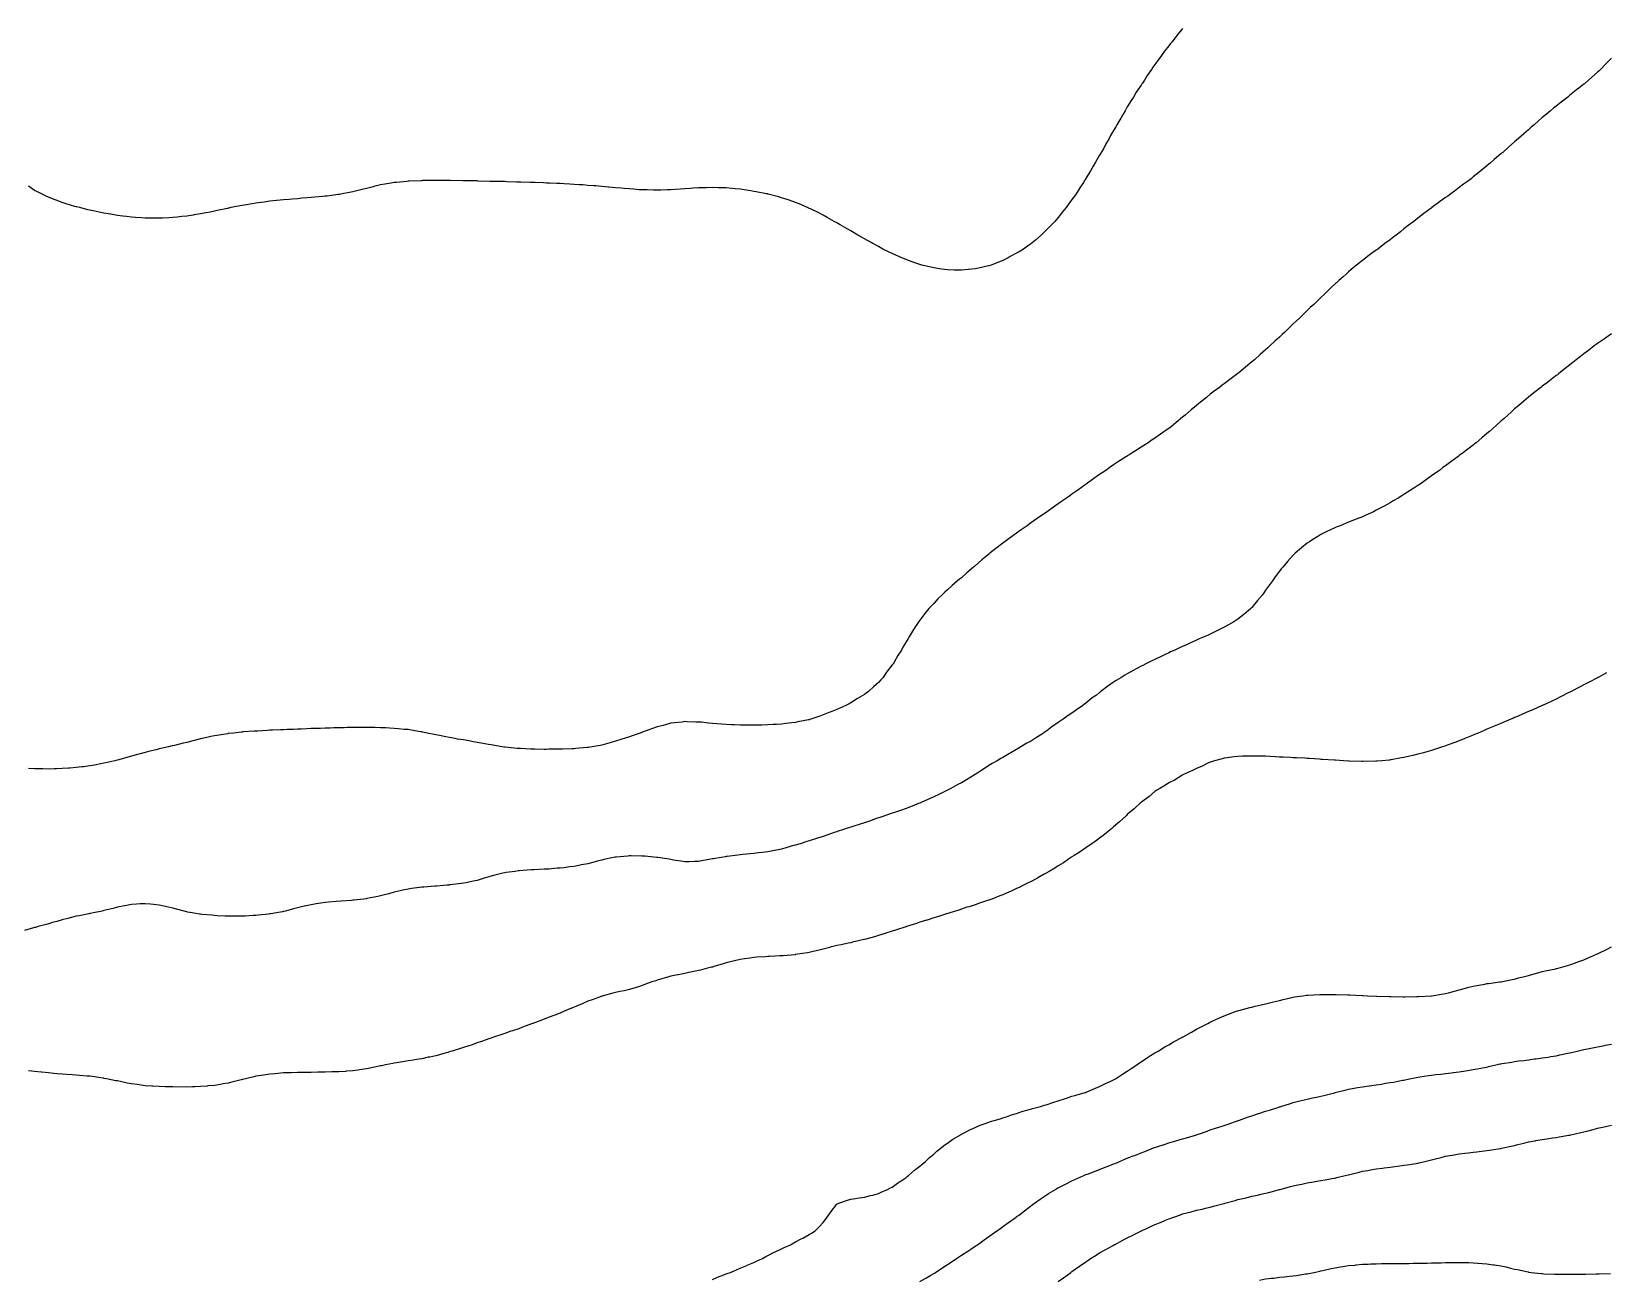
# Model space of a CAD drawing. Extents: x -717077 to -715000, y -984627 to -984000.
# Drawn here: x -715930.7 to -715816.9, y -984181 to -984090.8 of the extents above; entities that cross this region are included whole.
import ezdxf

# ---------------------------------------------------------------- set-up
doc = ezdxf.new("R2010")
doc.units = 0
doc.layers.add('buffer_B1_0_1_clip', color=7, linetype='Continuous')

msp = doc.modelspace()

# ---------------------------------------------------------------- linework, layer by layer
at = {"layer": 'buffer_B1_0_1_clip'}
for points in [[(-715847.5, -984090.55), (-715847.93, -984091.06), (-715848.26, -984091.5), (-715848.37, -984091.63), (-715848.5, -984091.8), (-715848.81, -984092.19), (-715849.03, -984092.5), (-715849.23, -984092.76), (-715849.5, -984093.15), (-715849.65, -984093.35), (-715849.75, -984093.5), (-715850.06, -984093.94), (-715850.26, -984094.27), (-715850.41, -984094.5), (-715850.45, -984094.55), (-715850.5, -984094.63), (-715850.85, -984095.15), (-715851.06, -984095.5), (-715851.23, -984095.76), (-715851.5, -984096.22), (-715851.61, -984096.39), (-715851.66, -984096.5), (-715851.93, -984096.93), (-715851.98, -984097.02), (-715852.25, -984097.5), (-715852.34, -984097.65), (-715852.5, -984097.93), (-715852.71, -984098.29), (-715852.82, -984098.5), (-715853.07, -984098.93), (-715853.23, -984099.24), (-715853.38, -984099.5), (-715853.42, -984099.57), (-715853.5, -984099.7), (-715853.8, -984100.2), (-715853.96, -984100.5), (-715854.17, -984100.83), (-715854.5, -984101.4), (-715854.54, -984101.46), (-715854.56, -984101.5), (-715854.68, -984101.69), (-715854.94, -984102.06), (-715855.21, -984102.5), (-715855.33, -984102.66), (-715855.5, -984102.9), (-715855.75, -984103.24), (-715855.93, -984103.5), (-715856.19, -984103.81), (-715856.5, -984104.2), (-715856.63, -984104.36), (-715856.75, -984104.5), (-715857.12, -984104.88), (-715857.5, -984105.28), (-715857.61, -984105.38), (-715857.73, -984105.5), (-715858.15, -984105.84), (-715858.5, -984106.13), (-715858.71, -984106.28), (-715859.01, -984106.5), (-715859.31, -984106.69), (-715859.5, -984106.8), (-715859.96, -984107.04), (-715860.12, -984107.13), (-715860.5, -984107.32), (-715860.62, -984107.37), (-715860.94, -984107.5), (-715861.35, -984107.65), (-715861.5, -984107.7), (-715861.76, -984107.76), (-715862.15, -984107.85), (-715862.5, -984107.93), (-715862.98, -984107.98), (-715863.01, -984107.98), (-715863.5, -984108.03), (-715863.98, -984108.02), (-715864.01, -984108.02), (-715864.5, -984108), (-715864.94, -984107.94), (-715865.08, -984107.92), (-715865.5, -984107.86), (-715865.79, -984107.79), (-715866.35, -984107.65), (-715866.5, -984107.61), (-715866.58, -984107.59), (-715866.86, -984107.5), (-715867.32, -984107.33), (-715867.5, -984107.26), (-715867.92, -984107.07), (-715868.03, -984107.03), (-715868.5, -984106.82), (-715868.72, -984106.72), (-715869.18, -984106.5), (-715869.38, -984106.39), (-715869.5, -984106.32), (-715869.9, -984106.1), (-715870.02, -984106.03), (-715870.5, -984105.76), (-715870.67, -984105.67), (-715870.98, -984105.5), (-715871.3, -984105.3), (-715871.5, -984105.18), (-715871.93, -984104.93), (-715872.25, -984104.75), (-715872.5, -984104.6), (-715872.56, -984104.57), (-715872.69, -984104.5), (-715873.2, -984104.2), (-715873.5, -984104.04), (-715873.85, -984103.86), (-715874.4, -984103.59), (-715874.5, -984103.55), (-715874.53, -984103.53), (-715874.61, -984103.5), (-715875.22, -984103.23), (-715875.5, -984103.12), (-715875.95, -984102.96), (-715876.08, -984102.92), (-715876.5, -984102.78), (-715876.71, -984102.72), (-715877.47, -984102.52), (-715877.5, -984102.52), (-715877.51, -984102.51), (-715877.58, -984102.5), (-715878.34, -984102.35), (-715878.5, -984102.32), (-715878.71, -984102.29), (-715879.21, -984102.21), (-715879.5, -984102.17), (-715879.86, -984102.13), (-715880.1, -984102.11), (-715880.5, -984102.07), (-715880.93, -984102.06), (-715881.05, -984102.06), (-715881.5, -984102.04), (-715881.94, -984102.06), (-715882.06, -984102.06), (-715882.5, -984102.07), (-715882.89, -984102.1), (-715883.11, -984102.11), (-715883.5, -984102.14), (-715883.82, -984102.17), (-715884.18, -984102.19), (-715884.5, -984102.21), (-715884.77, -984102.22), (-715885.23, -984102.23), (-715885.5, -984102.24), (-715885.76, -984102.24), (-715886.22, -984102.22), (-715886.5, -984102.22), (-715886.8, -984102.2), (-715887.17, -984102.17), (-715887.5, -984102.15), (-715887.88, -984102.12), (-715888.1, -984102.1), (-715888.5, -984102.06), (-715888.98, -984102.02), (-715889.01, -984102.02), (-715889.5, -984101.97), (-715889.93, -984101.93), (-715890.07, -984101.92), (-715890.5, -984101.89), (-715890.86, -984101.86), (-715891.15, -984101.84), (-715891.5, -984101.82), (-715891.8, -984101.8), (-715892.22, -984101.78), (-715892.5, -984101.76), (-715892.75, -984101.75), (-715893.27, -984101.73), (-715893.5, -984101.72), (-715893.71, -984101.71), (-715894.3, -984101.69), (-715894.5, -984101.68), (-715894.67, -984101.68), (-715895.34, -984101.66), (-715895.5, -984101.65), (-715895.65, -984101.65), (-715896.37, -984101.63), (-715896.5, -984101.62), (-715896.62, -984101.62), (-715897.39, -984101.6), (-715897.5, -984101.6), (-715897.59, -984101.6), (-715898.42, -984101.58), (-715898.5, -984101.57), (-715898.57, -984101.57), (-715899.44, -984101.55), (-715899.5, -984101.55), (-715899.55, -984101.55), (-715900.46, -984101.54), (-715900.5, -984101.54), (-715900.54, -984101.54), (-715901.46, -984101.53), (-715901.5, -984101.53), (-715901.53, -984101.54), (-715902.45, -984101.54), (-715902.5, -984101.55), (-715902.54, -984101.55), (-715903.41, -984101.58), (-715903.5, -984101.59), (-715903.59, -984101.6), (-715904.33, -984101.67), (-715904.5, -984101.69), (-715904.72, -984101.73), (-715905.19, -984101.81), (-715905.5, -984101.86), (-715905.98, -984101.98), (-715906.01, -984101.99), (-715906.5, -984102.11), (-715906.81, -984102.19), (-715907.3, -984102.31), (-715907.5, -984102.35), (-715907.62, -984102.38), (-715908.27, -984102.5), (-715908.46, -984102.54), (-715908.5, -984102.54), (-715908.55, -984102.55), (-715909.34, -984102.66), (-715909.5, -984102.68), (-715909.69, -984102.7), (-715910.25, -984102.75), (-715910.5, -984102.77), (-715910.79, -984102.79), (-715911.18, -984102.82), (-715911.5, -984102.85), (-715911.88, -984102.88), (-715912.1, -984102.9), (-715912.5, -984102.93), (-715912.98, -984102.98), (-715913.01, -984102.99), (-715913.5, -984103.04), (-715913.9, -984103.1), (-715914.13, -984103.13), (-715914.5, -984103.18), (-715914.77, -984103.22), (-715915.32, -984103.32), (-715915.5, -984103.35), (-715915.63, -984103.37), (-715916.3, -984103.5), (-715916.46, -984103.53), (-715916.5, -984103.54), (-715916.55, -984103.55), (-715917.29, -984103.71), (-715917.5, -984103.75), (-715917.81, -984103.82), (-715918.12, -984103.87), (-715918.5, -984103.95), (-715918.97, -984104.03), (-715919.03, -984104.04), (-715919.5, -984104.11), (-715919.85, -984104.15), (-715920.19, -984104.19), (-715920.5, -984104.22), (-715920.76, -984104.24), (-715921.25, -984104.26), (-715921.5, -984104.27), (-715921.73, -984104.27), (-715922.25, -984104.26), (-715922.5, -984104.26), (-715922.76, -984104.24), (-715923.2, -984104.2), (-715923.5, -984104.18), (-715923.85, -984104.14), (-715924.11, -984104.11), (-715924.5, -984104.06), (-715924.98, -984103.98), (-715925.02, -984103.98), (-715925.5, -984103.89), (-715925.82, -984103.83), (-715926.26, -984103.73), (-715926.5, -984103.68), (-715926.64, -984103.65), (-715927.24, -984103.5), (-715927.44, -984103.45), (-715927.5, -984103.43), (-715927.59, -984103.41), (-715928.22, -984103.22), (-715928.5, -984103.13), (-715928.95, -984102.96), (-715929.09, -984102.9), (-715929.5, -984102.75), (-715929.67, -984102.67), (-715930.01, -984102.5), (-715930.33, -984102.34), (-715930.5, -984102.25), (-715930.95, -984101.95)], [(-715816.5, -984092.69), (-715816.9, -984093.1), (-715817.28, -984093.5), (-715817.39, -984093.6), (-715817.5, -984093.7), (-715817.92, -984094.07), (-715818.4, -984094.5), (-715818.45, -984094.54), (-715818.5, -984094.58), (-715818.85, -984094.85), (-715819.02, -984094.98), (-715819.5, -984095.37), (-715819.57, -984095.43), (-715819.66, -984095.5), (-715820.13, -984095.86), (-715820.5, -984096.16), (-715820.69, -984096.31), (-715820.9, -984096.5), (-715821.23, -984096.76), (-715821.5, -984096.99), (-715821.77, -984097.22), (-715822.08, -984097.5), (-715822.31, -984097.69), (-715822.5, -984097.86), (-715822.84, -984098.15), (-715823.22, -984098.5), (-715823.37, -984098.62), (-715823.5, -984098.73), (-715823.91, -984099.09), (-715824.36, -984099.5), (-715824.44, -984099.56), (-715824.5, -984099.61), (-715824.98, -984100.01), (-715825.25, -984100.25), (-715825.5, -984100.47), (-715825.51, -984100.48), (-715825.53, -984100.5), (-715826.07, -984100.93), (-715826.5, -984101.28), (-715826.62, -984101.38), (-715826.77, -984101.5), (-715827.19, -984101.81), (-715827.5, -984102.05), (-715827.76, -984102.23), (-715828.11, -984102.5), (-715828.34, -984102.66), (-715828.5, -984102.77), (-715828.92, -984103.07), (-715829.48, -984103.5), (-715829.49, -984103.51), (-715829.5, -984103.51), (-715829.53, -984103.54), (-715830.07, -984103.93), (-715830.5, -984104.26), (-715830.63, -984104.37), (-715830.79, -984104.5), (-715831.19, -984104.8), (-715831.5, -984105.04), (-715831.75, -984105.24), (-715832.07, -984105.5), (-715832.32, -984105.68), (-715832.5, -984105.82), (-715832.89, -984106.1), (-715833.4, -984106.5), (-715833.46, -984106.54), (-715833.5, -984106.57), (-715833.75, -984106.75), (-715834.04, -984106.96), (-715834.5, -984107.32), (-715834.6, -984107.4), (-715834.71, -984107.5), (-715835.15, -984107.84), (-715835.5, -984108.14), (-715835.69, -984108.31), (-715835.9, -984108.5), (-715836.22, -984108.78), (-715836.5, -984109.04), (-715836.74, -984109.26), (-715836.98, -984109.5), (-715837.25, -984109.75), (-715837.5, -984109.99), (-715837.76, -984110.24), (-715838.02, -984110.5), (-715838.27, -984110.73), (-715838.5, -984110.95), (-715838.78, -984111.22), (-715839.06, -984111.5), (-715839.29, -984111.71), (-715839.5, -984111.91), (-715839.8, -984112.19), (-715840.11, -984112.5), (-715840.31, -984112.68), (-715840.5, -984112.86), (-715840.84, -984113.16), (-715841.19, -984113.5), (-715841.35, -984113.64), (-715841.5, -984113.78), (-715841.89, -984114.11), (-715842.3, -984114.5), (-715842.41, -984114.59), (-715842.5, -984114.66), (-715842.96, -984115.04), (-715843.45, -984115.45), (-715843.5, -984115.49), (-715843.5, -984115.5), (-715843.51, -984115.5), (-715844.08, -984115.92), (-715844.5, -984116.25), (-715844.65, -984116.35), (-715844.84, -984116.5), (-715845.22, -984116.78), (-715845.5, -984117), (-715845.78, -984117.22), (-715846.12, -984117.5), (-715846.33, -984117.67), (-715846.5, -984117.81), (-715846.88, -984118.12), (-715847.31, -984118.5), (-715847.41, -984118.58), (-715847.5, -984118.66), (-715847.97, -984119.03), (-715848.31, -984119.32), (-715848.5, -984119.47), (-715848.51, -984119.48), (-715848.54, -984119.5), (-715849.1, -984119.89), (-715849.5, -984120.18), (-715849.7, -984120.3), (-715850, -984120.5), (-715850.3, -984120.69), (-715850.5, -984120.82), (-715850.92, -984121.08), (-715851.37, -984121.38), (-715851.5, -984121.46), (-715851.52, -984121.47), (-715851.56, -984121.5), (-715852.13, -984121.86), (-715852.5, -984122.11), (-715852.73, -984122.27), (-715853.05, -984122.5), (-715853.32, -984122.68), (-715853.5, -984122.81), (-715853.91, -984123.09), (-715854.48, -984123.5), (-715854.49, -984123.51), (-715854.5, -984123.51), (-715854.54, -984123.55), (-715855.08, -984123.92), (-715855.5, -984124.22), (-715855.66, -984124.34), (-715855.89, -984124.5), (-715856.25, -984124.75), (-715856.5, -984124.93), (-715856.83, -984125.16), (-715857.3, -984125.5), (-715857.42, -984125.58), (-715857.5, -984125.64), (-715857.92, -984125.92), (-715858.01, -984125.99), (-715858.5, -984126.33), (-715858.59, -984126.4), (-715858.73, -984126.5), (-715859.18, -984126.81), (-715859.5, -984127.04), (-715859.77, -984127.23), (-715860.13, -984127.5), (-715860.34, -984127.65), (-715860.5, -984127.77), (-715860.92, -984128.08), (-715861.43, -984128.5), (-715861.47, -984128.53), (-715861.5, -984128.55), (-715861.78, -984128.78), (-715862.02, -984128.98), (-715862.5, -984129.4), (-715862.55, -984129.44), (-715862.62, -984129.5), (-715863.1, -984129.9), (-715863.5, -984130.27), (-715863.63, -984130.37), (-715863.77, -984130.5), (-715864.16, -984130.83), (-715864.5, -984131.15), (-715864.69, -984131.31), (-715864.89, -984131.5), (-715865.2, -984131.79), (-715865.5, -984132.12), (-715865.69, -984132.31), (-715865.85, -984132.5), (-715866.15, -984132.85), (-715866.5, -984133.33), (-715866.57, -984133.43), (-715866.62, -984133.5), (-715866.87, -984133.87), (-715866.97, -984134.02), (-715867.25, -984134.5), (-715867.35, -984134.65), (-715867.5, -984134.9), (-715867.72, -984135.28), (-715867.83, -984135.5), (-715868.1, -984135.9), (-715868.36, -984136.36), (-715868.44, -984136.5), (-715868.47, -984136.53), (-715868.5, -984136.57), (-715868.9, -984137.1), (-715869.17, -984137.5), (-715869.33, -984137.66), (-715869.5, -984137.83), (-715869.84, -984138.15), (-715870.21, -984138.5), (-715870.38, -984138.62), (-715870.5, -984138.71), (-715871, -984139), (-715871, -984139), (-715871.5, -984139.31), (-715871.62, -984139.38), (-715871.84, -984139.5), (-715872.29, -984139.7), (-715872.5, -984139.8), (-715872.98, -984139.99), (-715873, -984139.99), (-715873.5, -984140.19), (-715873.72, -984140.27), (-715874.39, -984140.5), (-715874.47, -984140.52), (-715874.5, -984140.53), (-715874.54, -984140.54), (-715875.31, -984140.69), (-715875.5, -984140.73), (-715875.76, -984140.76), (-715876.19, -984140.81), (-715876.5, -984140.85), (-715876.87, -984140.87), (-715877.11, -984140.88), (-715877.5, -984140.91), (-715877.92, -984140.92), (-715878.08, -984140.92), (-715878.5, -984140.93), (-715878.92, -984140.93), (-715879.07, -984140.93), (-715879.5, -984140.92), (-715879.9, -984140.91), (-715880.1, -984140.9), (-715880.5, -984140.88), (-715880.85, -984140.85), (-715881.17, -984140.82), (-715881.5, -984140.8), (-715881.77, -984140.78), (-715882.28, -984140.72), (-715882.5, -984140.7), (-715882.69, -984140.7), (-715883.32, -984140.68), (-715883.5, -984140.67), (-715883.69, -984140.7), (-715884.24, -984140.76), (-715884.5, -984140.79), (-715884.89, -984140.9), (-715885.06, -984140.94), (-715885.5, -984141.06), (-715885.82, -984141.17), (-715886.35, -984141.36), (-715886.5, -984141.41), (-715886.56, -984141.44), (-715886.72, -984141.5), (-715887.3, -984141.7), (-715887.5, -984141.76), (-715887.88, -984141.88), (-715888.05, -984141.94), (-715888.5, -984142.08), (-715888.82, -984142.18), (-715889.32, -984142.32), (-715889.5, -984142.37), (-715889.6, -984142.39), (-715890.2, -984142.5), (-715890.46, -984142.54), (-715890.5, -984142.55), (-715890.55, -984142.55), (-715891.38, -984142.62), (-715891.5, -984142.63), (-715891.63, -984142.63), (-715892.34, -984142.66), (-715892.5, -984142.67), (-715892.67, -984142.67), (-715893.32, -984142.67), (-715893.5, -984142.68), (-715893.67, -984142.68), (-715894.33, -984142.67), (-715894.5, -984142.66), (-715894.65, -984142.66), (-715895.37, -984142.62), (-715895.5, -984142.62), (-715895.61, -984142.61), (-715896.47, -984142.53), (-715896.5, -984142.53), (-715896.52, -984142.52), (-715896.69, -984142.5), (-715897.37, -984142.38), (-715897.5, -984142.35), (-715897.68, -984142.32), (-715898.22, -984142.22), (-715898.5, -984142.17), (-715898.9, -984142.1), (-715899.07, -984142.07), (-715899.5, -984142), (-715899.92, -984141.93), (-715900.1, -984141.89), (-715900.5, -984141.83), (-715900.77, -984141.77), (-715901.35, -984141.65), (-715901.5, -984141.62), (-715901.6, -984141.6), (-715902.11, -984141.5), (-715902.43, -984141.43), (-715902.5, -984141.41), (-715902.6, -984141.4), (-715903.28, -984141.29), (-715903.5, -984141.25), (-715903.77, -984141.23), (-715904.18, -984141.19), (-715904.5, -984141.16), (-715904.85, -984141.14), (-715905.12, -984141.13), (-715905.5, -984141.11), (-715905.89, -984141.1), (-715906.1, -984141.1), (-715906.5, -984141.09), (-715906.9, -984141.1), (-715907.09, -984141.1), (-715907.5, -984141.1), (-715907.89, -984141.1), (-715908.11, -984141.11), (-715908.5, -984141.12), (-715908.87, -984141.13), (-715909.13, -984141.14), (-715909.5, -984141.15), (-715909.84, -984141.16), (-715910.17, -984141.17), (-715910.5, -984141.18), (-715910.81, -984141.19), (-715911.21, -984141.21), (-715911.5, -984141.22), (-715911.77, -984141.23), (-715912.25, -984141.25), (-715912.5, -984141.26), (-715912.73, -984141.27), (-715913.29, -984141.29), (-715913.5, -984141.3), (-715913.69, -984141.31), (-715914.35, -984141.35), (-715914.5, -984141.36), (-715914.63, -984141.36), (-715915.42, -984141.42), (-715915.5, -984141.43), (-715915.56, -984141.44), (-715916.12, -984141.5), (-715916.46, -984141.54), (-715916.5, -984141.54), (-715916.54, -984141.55), (-715917.33, -984141.67), (-715917.5, -984141.7), (-715917.75, -984141.75), (-715918.15, -984141.84), (-715918.5, -984141.92), (-715918.96, -984142.04), (-715919.06, -984142.06), (-715919.5, -984142.17), (-715919.76, -984142.23), (-715920.39, -984142.39), (-715920.5, -984142.42), (-715920.56, -984142.43), (-715920.82, -984142.5), (-715921.37, -984142.62), (-715921.5, -984142.65), (-715921.7, -984142.71), (-715922.17, -984142.82), (-715922.5, -984142.9), (-715922.96, -984143.03), (-715923.05, -984143.06), (-715923.5, -984143.18), (-715923.75, -984143.24), (-715924.42, -984143.43), (-715924.54, -984143.46), (-715924.7, -984143.5), (-715925.35, -984143.64), (-715925.5, -984143.67), (-715925.71, -984143.72), (-715926.18, -984143.81), (-715926.5, -984143.87), (-715926.93, -984143.93), (-715927.05, -984143.95), (-715927.5, -984144), (-715927.96, -984144.03), (-715928.04, -984144.04), (-715928.5, -984144.07), (-715928.92, -984144.08), (-715929.08, -984144.09), (-715929.5, -984144.1), (-715929.91, -984144.09), (-715930.09, -984144.09), (-715930.5, -984144.08), (-715930.93, -984144.06)], [(-715816.5, -984112.62), (-715816.9, -984112.91), (-715817.01, -984112.98), (-715817.5, -984113.33), (-715817.6, -984113.4), (-715817.74, -984113.5), (-715818.17, -984113.82), (-715818.5, -984114.07), (-715818.74, -984114.26), (-715819.04, -984114.5), (-715819.29, -984114.7), (-715819.5, -984114.86), (-715819.85, -984115.14), (-715820.3, -984115.5), (-715820.41, -984115.58), (-715820.5, -984115.65), (-715820.98, -984116.02), (-715821.13, -984116.14), (-715821.5, -984116.42), (-715821.54, -984116.45), (-715821.61, -984116.5), (-715822.11, -984116.89), (-715822.5, -984117.21), (-715822.66, -984117.34), (-715822.84, -984117.5), (-715823.2, -984117.8), (-715823.5, -984118.06), (-715823.73, -984118.27), (-715823.99, -984118.5), (-715824.26, -984118.74), (-715824.5, -984118.95), (-715824.79, -984119.21), (-715825.1, -984119.5), (-715825.31, -984119.68), (-715825.5, -984119.84), (-715825.86, -984120.14), (-715826.28, -984120.5), (-715826.4, -984120.59), (-715826.5, -984120.67), (-715826.97, -984121.03), (-715827.2, -984121.2), (-715827.5, -984121.43), (-715827.54, -984121.46), (-715827.59, -984121.5), (-715828.12, -984121.88), (-715828.5, -984122.16), (-715828.69, -984122.3), (-715828.94, -984122.5), (-715829.27, -984122.73), (-715829.5, -984122.89), (-715830.34, -984123.5), (-715830.44, -984123.56), (-715830.5, -984123.6), (-715830.78, -984123.78), (-715831.04, -984123.95), (-715831.5, -984124.24), (-715831.66, -984124.34), (-715831.92, -984124.5), (-715832.28, -984124.71), (-715832.5, -984124.84), (-715832.92, -984125.08), (-715833.26, -984125.26), (-715833.5, -984125.39), (-715833.57, -984125.43), (-715833.71, -984125.5), (-715834.25, -984125.75), (-715834.5, -984125.86), (-715834.96, -984126.04), (-715835.08, -984126.08), (-715835.5, -984126.25), (-715835.68, -984126.32), (-715836.12, -984126.5), (-715836.39, -984126.61), (-715836.5, -984126.66), (-715836.8, -984126.81), (-715837.07, -984126.93), (-715837.5, -984127.15), (-715837.72, -984127.28), (-715838.09, -984127.5), (-715838.34, -984127.66), (-715838.5, -984127.77), (-715838.9, -984128.1), (-715839.36, -984128.5), (-715839.43, -984128.56), (-715839.5, -984128.63), (-715839.91, -984129.08), (-715840.26, -984129.5), (-715840.37, -984129.62), (-715840.5, -984129.78), (-715840.8, -984130.2), (-715841, -984130.5), (-715841.22, -984130.78), (-715841.5, -984131.16), (-715841.64, -984131.36), (-715841.73, -984131.5), (-715842.09, -984131.91), (-715842.5, -984132.41), (-715842.54, -984132.46), (-715842.57, -984132.5), (-715843.08, -984132.92), (-715843.5, -984133.26), (-715843.65, -984133.35), (-715843.87, -984133.5), (-715844.28, -984133.72), (-715844.5, -984133.84), (-715844.94, -984134.06), (-715845.17, -984134.18), (-715845.5, -984134.34), (-715845.61, -984134.39), (-715845.83, -984134.5), (-715846.3, -984134.69), (-715846.5, -984134.78), (-715846.99, -984135), (-715847, -984135.01), (-715847.5, -984135.24), (-715847.68, -984135.31), (-715848.06, -984135.5), (-715848.37, -984135.63), (-715848.5, -984135.69), (-715848.86, -984135.86), (-715849.05, -984135.95), (-715849.5, -984136.17), (-715849.72, -984136.27), (-715850.15, -984136.5), (-715850.39, -984136.61), (-715850.5, -984136.67), (-715850.85, -984136.86), (-715851.04, -984136.95), (-715851.5, -984137.21), (-715851.68, -984137.31), (-715851.97, -984137.5), (-715852.31, -984137.69), (-715852.5, -984137.82), (-715852.9, -984138.1), (-715853.41, -984138.5), (-715853.46, -984138.54), (-715853.5, -984138.56), (-715853.74, -984138.75), (-715854.03, -984138.96), (-715854.5, -984139.33), (-715854.59, -984139.4), (-715854.71, -984139.5), (-715855.17, -984139.82), (-715855.5, -984140.06), (-715855.77, -984140.23), (-715856.14, -984140.5), (-715856.36, -984140.64), (-715856.5, -984140.74), (-715856.95, -984141.05), (-715857.32, -984141.33), (-715857.5, -984141.45), (-715857.52, -984141.47), (-715857.56, -984141.5), (-715858.13, -984141.86), (-715858.5, -984142.1), (-715858.76, -984142.24), (-715859.19, -984142.5), (-715859.38, -984142.61), (-715859.5, -984142.68), (-715859.91, -984142.92), (-715860.02, -984142.98), (-715860.5, -984143.26), (-715860.65, -984143.34), (-715860.91, -984143.5), (-715861.28, -984143.71), (-715861.5, -984143.84), (-715861.9, -984144.1), (-715862.49, -984144.5), (-715862.5, -984144.5), (-715862.5, -984144.5), (-715863.12, -984144.87), (-715863.5, -984145.1), (-715863.76, -984145.23), (-715864.25, -984145.5), (-715864.41, -984145.58), (-715864.5, -984145.62), (-715864.74, -984145.74), (-715865.08, -984145.91), (-715865.5, -984146.11), (-715865.76, -984146.23), (-715866.35, -984146.5), (-715866.45, -984146.54), (-715866.5, -984146.56), (-715866.6, -984146.6), (-715867.17, -984146.83), (-715867.5, -984146.96), (-715867.9, -984147.09), (-715868.19, -984147.19), (-715868.5, -984147.3), (-715868.65, -984147.35), (-715869.1, -984147.5), (-715869.4, -984147.6), (-715869.5, -984147.63), (-715869.7, -984147.7), (-715870.14, -984147.86), (-715870.5, -984147.98), (-715870.89, -984148.1), (-715871.2, -984148.2), (-715871.5, -984148.3), (-715871.65, -984148.35), (-715872.1, -984148.5), (-715872.4, -984148.6), (-715872.5, -984148.63), (-715872.7, -984148.7), (-715873.14, -984148.86), (-715873.5, -984148.98), (-715873.9, -984149.1), (-715874.19, -984149.2), (-715874.5, -984149.29), (-715874.66, -984149.34), (-715875.15, -984149.5), (-715875.42, -984149.58), (-715875.5, -984149.6), (-715875.64, -984149.64), (-715876.19, -984149.81), (-715876.5, -984149.89), (-715876.98, -984149.99), (-715877, -984149.99), (-715877.5, -984150.09), (-715877.87, -984150.13), (-715878.17, -984150.17), (-715878.5, -984150.21), (-715878.76, -984150.23), (-715879.29, -984150.29), (-715879.5, -984150.31), (-715879.67, -984150.33), (-715880.42, -984150.42), (-715880.5, -984150.43), (-715880.56, -984150.44), (-715880.87, -984150.5), (-715881.41, -984150.59), (-715881.5, -984150.6), (-715881.62, -984150.63), (-715882.26, -984150.74), (-715882.5, -984150.78), (-715882.79, -984150.79), (-715883.2, -984150.8), (-715883.5, -984150.8), (-715883.77, -984150.77), (-715884.32, -984150.68), (-715884.5, -984150.65), (-715884.63, -984150.63), (-715885.45, -984150.5), (-715885.49, -984150.49), (-715885.5, -984150.49), (-715885.51, -984150.49), (-715886.39, -984150.4), (-715886.5, -984150.39), (-715886.61, -984150.39), (-715887.37, -984150.38), (-715887.5, -984150.38), (-715887.61, -984150.39), (-715888.46, -984150.47), (-715888.5, -984150.47), (-715888.52, -984150.47), (-715888.64, -984150.5), (-715889.35, -984150.65), (-715889.5, -984150.68), (-715889.74, -984150.74), (-715890.14, -984150.86), (-715890.5, -984150.95), (-715890.96, -984151.04), (-715891.06, -984151.06), (-715891.5, -984151.15), (-715891.81, -984151.18), (-715892.24, -984151.24), (-715892.5, -984151.27), (-715892.71, -984151.28), (-715893.33, -984151.33), (-715893.5, -984151.34), (-715893.65, -984151.35), (-715894.39, -984151.39), (-715894.5, -984151.39), (-715894.6, -984151.4), (-715895.46, -984151.46), (-715895.5, -984151.47), (-715895.53, -984151.47), (-715895.75, -984151.5), (-715896.41, -984151.59), (-715896.5, -984151.61), (-715896.64, -984151.64), (-715897.22, -984151.78), (-715897.5, -984151.85), (-715898, -984152), (-715898, -984152), (-715898.5, -984152.15), (-715898.79, -984152.21), (-715899.31, -984152.32), (-715899.5, -984152.36), (-715899.63, -984152.37), (-715900.48, -984152.48), (-715900.5, -984152.48), (-715900.51, -984152.49), (-715900.68, -984152.5), (-715901.44, -984152.56), (-715901.5, -984152.57), (-715901.57, -984152.57), (-715902.36, -984152.64), (-715902.5, -984152.65), (-715902.67, -984152.67), (-715903.25, -984152.75), (-715903.5, -984152.79), (-715903.87, -984152.87), (-715904.08, -984152.92), (-715904.5, -984153.01), (-715904.88, -984153.12), (-715905.2, -984153.2), (-715905.5, -984153.28), (-715905.68, -984153.32), (-715906.47, -984153.47), (-715906.5, -984153.48), (-715906.52, -984153.48), (-715906.7, -984153.5), (-715907.41, -984153.58), (-715907.5, -984153.59), (-715907.6, -984153.6), (-715908.34, -984153.66), (-715908.69, -984153.69), (-715909.26, -984153.74), (-715909.5, -984153.76), (-715909.8, -984153.81), (-715910.14, -984153.85), (-715910.5, -984153.91), (-715910.98, -984154.02), (-715911.02, -984154.02), (-715911.5, -984154.13), (-715911.78, -984154.21), (-715912.36, -984154.37), (-715912.5, -984154.4), (-715912.58, -984154.42), (-715913.02, -984154.5), (-715913.42, -984154.57), (-715913.5, -984154.58), (-715913.59, -984154.6), (-715914.33, -984154.67), (-715914.5, -984154.69), (-715914.7, -984154.7), (-715915.27, -984154.73), (-715915.5, -984154.74), (-715915.73, -984154.74), (-715916.26, -984154.74), (-715916.5, -984154.74), (-715916.73, -984154.73), (-715917.29, -984154.71), (-715917.5, -984154.7), (-715917.68, -984154.68), (-715918.38, -984154.61), (-715918.5, -984154.6), (-715918.58, -984154.59), (-715919.1, -984154.5), (-715919.44, -984154.44), (-715919.5, -984154.43), (-715919.59, -984154.4), (-715920.24, -984154.24), (-715920.5, -984154.16), (-715920.93, -984154.07), (-715921.04, -984154.04), (-715921.5, -984153.94), (-715921.9, -984153.9), (-715922.12, -984153.88), (-715922.5, -984153.84), (-715922.86, -984153.86), (-715923.12, -984153.88), (-715923.5, -984153.89), (-715923.98, -984153.99), (-715924, -984153.99), (-715924.5, -984154.08), (-715924.82, -984154.18), (-715925.28, -984154.29), (-715925.5, -984154.34), (-715925.62, -984154.37), (-715926.23, -984154.5), (-715926.45, -984154.55), (-715926.5, -984154.56), (-715926.57, -984154.57), (-715927.28, -984154.71), (-715927.5, -984154.75), (-715927.83, -984154.84), (-715928.09, -984154.9), (-715928.5, -984155), (-715928.88, -984155.12), (-715929.21, -984155.21), (-715929.5, -984155.3), (-715929.66, -984155.34), (-715930.23, -984155.5), (-715930.44, -984155.55), (-715930.5, -984155.57), (-715930.59, -984155.59), (-715931.23, -984155.77)], [(-715816.85, -984137.15), (-715817.47, -984137.48), (-715817.5, -984137.49), (-715817.5, -984137.49), (-715817.52, -984137.5), (-715818.15, -984137.84), (-715818.5, -984138.01), (-715818.81, -984138.19), (-715819.42, -984138.5), (-715819.47, -984138.52), (-715819.5, -984138.54), (-715819.57, -984138.57), (-715820.13, -984138.86), (-715820.5, -984139.04), (-715820.81, -984139.19), (-715821.48, -984139.5), (-715821.49, -984139.5), (-715821.5, -984139.51), (-715821.51, -984139.51), (-715822.18, -984139.81), (-715822.5, -984139.95), (-715822.88, -984140.12), (-715823.28, -984140.29), (-715823.5, -984140.38), (-715823.58, -984140.42), (-715823.78, -984140.5), (-715824.28, -984140.71), (-715824.5, -984140.8), (-715824.99, -984141.01), (-715825.02, -984141.03), (-715825.5, -984141.22), (-715825.69, -984141.31), (-715826.14, -984141.5), (-715826.39, -984141.61), (-715826.5, -984141.65), (-715826.74, -984141.75), (-715827.1, -984141.9), (-715827.5, -984142.05), (-715827.82, -984142.18), (-715828.38, -984142.38), (-715828.5, -984142.43), (-715828.55, -984142.45), (-715828.71, -984142.5), (-715829.3, -984142.69), (-715829.5, -984142.75), (-715829.85, -984142.85), (-715830.08, -984142.92), (-715830.5, -984143.03), (-715830.87, -984143.12), (-715831.19, -984143.19), (-715831.5, -984143.26), (-715831.69, -984143.3), (-715832.42, -984143.43), (-715832.5, -984143.44), (-715832.55, -984143.45), (-715833.11, -984143.5), (-715833.46, -984143.53), (-715833.5, -984143.54), (-715833.53, -984143.54), (-715834.44, -984143.56), (-715834.5, -984143.56), (-715834.55, -984143.56), (-715835.47, -984143.52), (-715835.5, -984143.52), (-715835.86, -984143.5), (-715836.46, -984143.46), (-715836.5, -984143.46), (-715836.54, -984143.46), (-715837.4, -984143.4), (-715837.5, -984143.4), (-715837.61, -984143.39), (-715838.34, -984143.34), (-715838.5, -984143.33), (-715838.67, -984143.32), (-715839.28, -984143.29), (-715839.5, -984143.28), (-715839.73, -984143.27), (-715840.23, -984143.24), (-715840.5, -984143.23), (-715840.78, -984143.21), (-715841.19, -984143.2), (-715841.5, -984143.18), (-715841.82, -984143.18), (-715842.17, -984143.17), (-715842.5, -984143.16), (-715842.83, -984143.17), (-715843.18, -984143.18), (-715843.5, -984143.19), (-715843.77, -984143.22), (-715844.29, -984143.29), (-715844.5, -984143.32), (-715844.64, -984143.36), (-715845.19, -984143.5), (-715845.42, -984143.58), (-715845.5, -984143.6), (-715845.68, -984143.68), (-715846.1, -984143.89), (-715846.5, -984144.06), (-715846.79, -984144.21), (-715847.44, -984144.5), (-715847.48, -984144.52), (-715847.5, -984144.53), (-715847.57, -984144.57), (-715848.1, -984144.9), (-715848.5, -984145.11), (-715848.73, -984145.26), (-715849.16, -984145.5), (-715849.36, -984145.64), (-715849.5, -984145.73), (-715849.92, -984146.08), (-715850.48, -984146.49), (-715850.5, -984146.5), (-715850.5, -984146.5), (-715850.5, -984146.5), (-715851.01, -984146.98), (-715851.5, -984147.39), (-715851.55, -984147.45), (-715851.61, -984147.5), (-715852.07, -984147.93), (-715852.5, -984148.28), (-715852.61, -984148.39), (-715852.75, -984148.5), (-715853.16, -984148.84), (-715853.5, -984149.09), (-715853.73, -984149.27), (-715854.07, -984149.5), (-715854.32, -984149.68), (-715854.5, -984149.79), (-715854.92, -984150.08), (-715855.35, -984150.35), (-715855.5, -984150.45), (-715855.53, -984150.47), (-715855.58, -984150.5), (-715856.12, -984150.88), (-715856.5, -984151.11), (-715856.73, -984151.26), (-715857.14, -984151.5), (-715857.36, -984151.64), (-715857.5, -984151.71), (-715857.97, -984151.98), (-715858, -984151.99), (-715858.5, -984152.25), (-715858.66, -984152.34), (-715859, -984152.5), (-715859.33, -984152.67), (-715859.5, -984152.75), (-715859.95, -984152.96), (-715860.01, -984152.98), (-715860.5, -984153.19), (-715860.71, -984153.28), (-715861.3, -984153.5), (-715861.44, -984153.56), (-715861.5, -984153.58), (-715861.61, -984153.62), (-715862.19, -984153.81), (-715862.5, -984153.91), (-715862.94, -984154.06), (-715863.1, -984154.1), (-715863.5, -984154.23), (-715863.69, -984154.3), (-715864.33, -984154.5), (-715864.45, -984154.54), (-715864.5, -984154.56), (-715864.58, -984154.58), (-715865.22, -984154.78), (-715865.5, -984154.86), (-715865.98, -984155.02), (-715866.03, -984155.04), (-715866.5, -984155.18), (-715866.73, -984155.27), (-715867.46, -984155.5), (-715867.49, -984155.51), (-715867.5, -984155.51), (-715867.52, -984155.52), (-715868.25, -984155.75), (-715868.5, -984155.82), (-715868.97, -984155.98), (-715869.01, -984155.99), (-715869.5, -984156.14), (-715869.77, -984156.23), (-715870.4, -984156.4), (-715870.5, -984156.43), (-715870.55, -984156.44), (-715870.83, -984156.5), (-715871.37, -984156.63), (-715871.5, -984156.66), (-715871.69, -984156.7), (-715872.19, -984156.81), (-715872.5, -984156.87), (-715872.99, -984156.99), (-715873, -984157), (-715873.5, -984157.12), (-715873.79, -984157.2), (-715874.32, -984157.32), (-715874.5, -984157.37), (-715874.61, -984157.39), (-715875.35, -984157.5), (-715875.47, -984157.52), (-715875.5, -984157.52), (-715875.52, -984157.53), (-715876.39, -984157.6), (-715876.5, -984157.61), (-715876.62, -984157.62), (-715877.34, -984157.65), (-715877.5, -984157.66), (-715877.67, -984157.68), (-715878.28, -984157.71), (-715878.5, -984157.73), (-715878.76, -984157.77), (-715879.17, -984157.82), (-715879.5, -984157.87), (-715879.99, -984158), (-715880, -984158), (-715880.5, -984158.12), (-715880.78, -984158.22), (-715881.39, -984158.39), (-715881.5, -984158.43), (-715881.56, -984158.44), (-715881.84, -984158.5), (-715882.36, -984158.64), (-715882.5, -984158.67), (-715882.71, -984158.72), (-715883.19, -984158.81), (-715883.5, -984158.88), (-715883.97, -984158.98), (-715884.01, -984158.98), (-715884.5, -984159.09), (-715884.82, -984159.18), (-715885.32, -984159.33), (-715885.5, -984159.38), (-715885.59, -984159.41), (-715885.87, -984159.5), (-715886.33, -984159.67), (-715886.5, -984159.73), (-715886.84, -984159.84), (-715887.08, -984159.92), (-715887.5, -984160.05), (-715887.87, -984160.13), (-715888.19, -984160.19), (-715888.5, -984160.26), (-715888.69, -984160.31), (-715889.39, -984160.5), (-715889.47, -984160.52), (-715889.5, -984160.53), (-715889.54, -984160.55), (-715890.2, -984160.8), (-715890.5, -984160.9), (-715890.92, -984161.08), (-715891.19, -984161.19), (-715891.5, -984161.32), (-715891.62, -984161.37), (-715891.92, -984161.5), (-715892.32, -984161.67), (-715892.5, -984161.75), (-715892.89, -984161.9), (-715893.04, -984161.95), (-715893.5, -984162.13), (-715893.77, -984162.23), (-715894.48, -984162.5), (-715894.49, -984162.51), (-715894.5, -984162.51), (-715894.51, -984162.51), (-715895.22, -984162.78), (-715895.5, -984162.88), (-715895.96, -984163.04), (-715896.07, -984163.07), (-715896.5, -984163.22), (-715896.71, -984163.29), (-715897.32, -984163.5), (-715897.45, -984163.55), (-715897.5, -984163.56), (-715897.59, -984163.59), (-715898.19, -984163.81), (-715898.5, -984163.91), (-715898.94, -984164.06), (-715899.1, -984164.11), (-715899.5, -984164.24), (-715899.7, -984164.3), (-715900.31, -984164.5), (-715900.45, -984164.54), (-715900.5, -984164.56), (-715900.58, -984164.58), (-715901.23, -984164.77), (-715901.5, -984164.84), (-715901.93, -984164.93), (-715902.04, -984164.95), (-715902.5, -984165.05), (-715902.89, -984165.11), (-715903.14, -984165.15), (-715903.5, -984165.2), (-715903.75, -984165.24), (-715904.34, -984165.34), (-715904.5, -984165.37), (-715904.6, -984165.39), (-715905.12, -984165.5), (-715905.43, -984165.56), (-715905.5, -984165.57), (-715905.59, -984165.59), (-715906.26, -984165.74), (-715906.5, -984165.79), (-715906.83, -984165.83), (-715907.12, -984165.88), (-715907.5, -984165.93), (-715907.96, -984165.96), (-715908.03, -984165.97), (-715908.5, -984166), (-715908.98, -984166.01), (-715909.01, -984166.01), (-715909.5, -984166.03), (-715909.96, -984166.03), (-715910.03, -984166.03), (-715910.5, -984166.04), (-715910.95, -984166.04), (-715911.04, -984166.04), (-715911.5, -984166.05), (-715911.93, -984166.06), (-715912.07, -984166.07), (-715912.5, -984166.08), (-715912.88, -984166.11), (-715913.13, -984166.14), (-715913.5, -984166.16), (-715913.79, -984166.21), (-715914.28, -984166.29), (-715914.5, -984166.32), (-715914.64, -984166.36), (-715915.26, -984166.5), (-715915.45, -984166.55), (-715915.5, -984166.56), (-715915.57, -984166.57), (-715916.24, -984166.75), (-715916.5, -984166.81), (-715916.87, -984166.87), (-715917.09, -984166.91), (-715917.5, -984166.98), (-715917.97, -984167.02), (-715918.02, -984167.03), (-715918.5, -984167.07), (-715918.92, -984167.08), (-715919.08, -984167.09), (-715919.5, -984167.1), (-715920.5, -984167.09), (-715920.91, -984167.08), (-715921.07, -984167.08), (-715921.5, -984167.06), (-715921.96, -984167.03), (-715922.02, -984167.03), (-715922.5, -984167), (-715922.94, -984166.94), (-715923.08, -984166.92), (-715923.5, -984166.86), (-715923.81, -984166.81), (-715924.3, -984166.7), (-715924.5, -984166.66), (-715924.63, -984166.64), (-715925.3, -984166.5), (-715925.46, -984166.47), (-715925.5, -984166.46), (-715925.54, -984166.45), (-715926.34, -984166.34), (-715926.5, -984166.32), (-715926.69, -984166.31), (-715927.25, -984166.26), (-715927.5, -984166.24), (-715927.78, -984166.22), (-715928.19, -984166.19), (-715928.5, -984166.17), (-715928.86, -984166.14), (-715929.11, -984166.11), (-715929.5, -984166.08), (-715929.97, -984166.03), (-715930.02, -984166.02), (-715930.5, -984165.97), (-715930.93, -984165.93)], [(-715881.5, -984181.03), (-715881.13, -984180.86), (-715880.67, -984180.68), (-715880.5, -984180.6), (-715880.42, -984180.58), (-715880.2, -984180.5), (-715879.7, -984180.3), (-715879.5, -984180.21), (-715879, -984180), (-715878.99, -984179.99), (-715878.5, -984179.78), (-715878.31, -984179.69), (-715877.88, -984179.5), (-715877.63, -984179.36), (-715877.5, -984179.29), (-715877.07, -984179.07), (-715876.97, -984179.02), (-715876.5, -984178.79), (-715876.3, -984178.7), (-715875.84, -984178.5), (-715875.62, -984178.37), (-715875.5, -984178.3), (-715875.08, -984178.08), (-715874.97, -984178.03), (-715874.5, -984177.77), (-715874.33, -984177.67), (-715874.07, -984177.5), (-715873.78, -984177.21), (-715873.5, -984176.9), (-715873.32, -984176.68), (-715873.19, -984176.5), (-715872.9, -984176.1), (-715872.5, -984175.58), (-715872.45, -984175.54), (-715872.35, -984175.5), (-715871.73, -984175.27), (-715871.5, -984175.2), (-715871.15, -984175.16), (-715870.88, -984175.12), (-715870.5, -984175.06), (-715870.06, -984174.94), (-715869.9, -984174.91), (-715869.5, -984174.8), (-715869.3, -984174.7), (-715868.83, -984174.5), (-715868.61, -984174.39), (-715868.5, -984174.34), (-715868.01, -984173.98), (-715867.92, -984173.92), (-715867.5, -984173.65), (-715867.42, -984173.58), (-715867.31, -984173.5), (-715866.88, -984173.12), (-715866.5, -984172.83), (-715866.33, -984172.67), (-715866.12, -984172.5), (-715865.8, -984172.2), (-715865.5, -984171.96), (-715865.26, -984171.74), (-715864.7, -984171.29), (-715864.5, -984171.15), (-715864.12, -984170.88), (-715863.52, -984170.52), (-715863.5, -984170.51), (-715863.49, -984170.5), (-715863.48, -984170.5), (-715862.83, -984170.17), (-715862.5, -984170.02), (-715862.13, -984169.86), (-715861.71, -984169.72), (-715861.5, -984169.63), (-715861.4, -984169.6), (-715861.04, -984169.5), (-715860.63, -984169.37), (-715860.5, -984169.33), (-715860.24, -984169.25), (-715859.88, -984169.12), (-715859.5, -984169.01), (-715859.12, -984168.87), (-715858.77, -984168.78), (-715858.5, -984168.69), (-715858.35, -984168.64), (-715857.78, -984168.5), (-715857.56, -984168.43), (-715857.5, -984168.42), (-715857.37, -984168.38), (-715856.81, -984168.19), (-715856.5, -984168.1), (-715856.05, -984167.94), (-715855.89, -984167.9), (-715855.5, -984167.77), (-715855.29, -984167.71), (-715854.54, -984167.5), (-715854.51, -984167.49), (-715854.5, -984167.48), (-715854.47, -984167.47), (-715853.81, -984167.18), (-715853.5, -984167.06), (-715853.13, -984166.87), (-715852.64, -984166.64), (-715852.5, -984166.58), (-715852.45, -984166.55), (-715852.35, -984166.5), (-715851.84, -984166.16), (-715851.5, -984165.95), (-715851.23, -984165.76), (-715850.81, -984165.5), (-715850.63, -984165.36), (-715850.5, -984165.28), (-715850.04, -984164.96), (-715849.82, -984164.83), (-715849.5, -984164.63), (-715849.42, -984164.58), (-715849.26, -984164.5), (-715848.79, -984164.2), (-715848.5, -984164.04), (-715848.16, -984163.84), (-715847.52, -984163.5), (-715847.51, -984163.49), (-715847.5, -984163.48), (-715847.46, -984163.46), (-715846.87, -984163.12), (-715846.5, -984162.92), (-715846.22, -984162.77), (-715845.67, -984162.5), (-715845.56, -984162.44), (-715845.5, -984162.4), (-715845.32, -984162.32), (-715844.88, -984162.11), (-715844.5, -984161.94), (-715844.18, -984161.82), (-715843.62, -984161.62), (-715843.5, -984161.58), (-715843.43, -984161.56), (-715843.17, -984161.5), (-715842.64, -984161.35), (-715842.5, -984161.32), (-715842.26, -984161.26), (-715841.83, -984161.16), (-715841.5, -984161.09), (-715841.03, -984160.96), (-715840.94, -984160.94), (-715840.5, -984160.83), (-715840.24, -984160.76), (-715839.61, -984160.62), (-715839.5, -984160.59), (-715839.42, -984160.58), (-715838.82, -984160.5), (-715838.54, -984160.46), (-715838.5, -984160.45), (-715838.45, -984160.45), (-715837.59, -984160.41), (-715837.5, -984160.4), (-715837.4, -984160.4), (-715836.59, -984160.41), (-715836.5, -984160.41), (-715836.41, -984160.41), (-715835.56, -984160.44), (-715835.5, -984160.44), (-715835.44, -984160.44), (-715834.51, -984160.48), (-715834.5, -984160.48), (-715834.48, -984160.48), (-715834.13, -984160.5), (-715833.52, -984160.52), (-715833.5, -984160.52), (-715833.47, -984160.52), (-715832.55, -984160.55), (-715832.5, -984160.55), (-715832.44, -984160.55), (-715831.56, -984160.57), (-715831.5, -984160.57), (-715831.43, -984160.57), (-715830.56, -984160.56), (-715830.5, -984160.56), (-715830.44, -984160.56), (-715829.5, -984160.5), (-715829.5, -984160.5), (-715829.49, -984160.5), (-715829.48, -984160.5), (-715828.64, -984160.36), (-715828.5, -984160.33), (-715828.27, -984160.28), (-715827.84, -984160.16), (-715827.5, -984160.08), (-715827.05, -984159.95), (-715826.91, -984159.91), (-715826.5, -984159.8), (-715826.24, -984159.75), (-715825.65, -984159.65), (-715825.5, -984159.62), (-715825.39, -984159.61), (-715824.57, -984159.5), (-715824.51, -984159.49), (-715824.5, -984159.49), (-715824.48, -984159.48), (-715823.67, -984159.32), (-715823.5, -984159.29), (-715823.21, -984159.21), (-715822.88, -984159.12), (-715822.5, -984159.03), (-715822.09, -984158.9), (-715821.83, -984158.84), (-715821.5, -984158.74), (-715821.3, -984158.7), (-715820.53, -984158.54), (-715820.5, -984158.53), (-715820.47, -984158.52), (-715820.36, -984158.5), (-715819.68, -984158.31), (-715819.5, -984158.26), (-715819.11, -984158.12), (-715818.94, -984158.05), (-715818.5, -984157.89), (-715818.23, -984157.77), (-715817.57, -984157.5), (-715817.52, -984157.47), (-715817.5, -984157.46), (-715817.42, -984157.42), (-715816.86, -984157.14), (-715816.5, -984156.97)], [(-715866.5, -984181.17), (-715866.07, -984180.93), (-715865.7, -984180.71), (-715865.5, -984180.58), (-715865.44, -984180.55), (-715865.36, -984180.5), (-715864.84, -984180.16), (-715864.5, -984179.93), (-715864.23, -984179.76), (-715863.84, -984179.5), (-715863.64, -984179.36), (-715863.5, -984179.26), (-715863.03, -984178.96), (-715862.82, -984178.82), (-715862.5, -984178.61), (-715862.43, -984178.56), (-715862.34, -984178.5), (-715861.84, -984178.15), (-715861.5, -984177.9), (-715861.26, -984177.74), (-715860.93, -984177.5), (-715860.68, -984177.32), (-715860.5, -984177.19), (-715860.09, -984176.9), (-715859.54, -984176.5), (-715859.51, -984176.48), (-715859.5, -984176.47), (-715859.37, -984176.38), (-715858.94, -984176.05), (-715858.5, -984175.72), (-715858.37, -984175.63), (-715858.2, -984175.5), (-715857.79, -984175.21), (-715857.5, -984175.01), (-715857.19, -984174.81), (-715856.7, -984174.5), (-715856.57, -984174.42), (-715856.5, -984174.38), (-715856.26, -984174.27), (-715855.91, -984174.09), (-715855.5, -984173.89), (-715854.65, -984173.5), (-715854.54, -984173.45), (-715854.5, -984173.43), (-715854.39, -984173.39), (-715853.82, -984173.18), (-715853.5, -984173.06), (-715853.1, -984172.9), (-715852.77, -984172.77), (-715852.5, -984172.66), (-715852.38, -984172.62), (-715852.11, -984172.5), (-715851.67, -984172.32), (-715851.5, -984172.25), (-715851.08, -984172.08), (-715850.96, -984172.04), (-715850.5, -984171.85), (-715850.24, -984171.75), (-715849.61, -984171.5), (-715849.53, -984171.47), (-715849.5, -984171.46), (-715849.43, -984171.44), (-715848.77, -984171.23), (-715848.5, -984171.14), (-715848, -984171), (-715848, -984171), (-715847.5, -984170.85), (-715847.22, -984170.77), (-715846.56, -984170.57), (-715846.5, -984170.55), (-715846.46, -984170.54), (-715846.35, -984170.5), (-715845.72, -984170.28), (-715845.5, -984170.2), (-715845.06, -984170.06), (-715844.96, -984170.03), (-715844.5, -984169.88), (-715844.21, -984169.78), (-715843.55, -984169.55), (-715843.5, -984169.54), (-715843.47, -984169.53), (-715843.4, -984169.5), (-715842.74, -984169.26), (-715842.5, -984169.17), (-715842.01, -984169.02), (-715841.99, -984169.01), (-715841.5, -984168.85), (-715841.23, -984168.77), (-715840.54, -984168.55), (-715840.5, -984168.53), (-715840.47, -984168.52), (-715840.39, -984168.5), (-715839.71, -984168.29), (-715839.5, -984168.22), (-715839.13, -984168.13), (-715838.92, -984168.08), (-715838.5, -984167.97), (-715838.11, -984167.89), (-715837.82, -984167.82), (-715837.5, -984167.75), (-715837.29, -984167.7), (-715836.51, -984167.51), (-715836.5, -984167.51), (-715836.49, -984167.51), (-715836.47, -984167.5), (-715835.69, -984167.31), (-715835.5, -984167.26), (-715835.21, -984167.21), (-715834.85, -984167.14), (-715834.5, -984167.08), (-715834.01, -984167.01), (-715833.99, -984167.01), (-715833.5, -984166.94), (-715833.12, -984166.88), (-715832.83, -984166.83), (-715832.5, -984166.78), (-715832.26, -984166.74), (-715831.61, -984166.61), (-715831.5, -984166.59), (-715831.42, -984166.57), (-715831.09, -984166.5), (-715830.6, -984166.4), (-715830.5, -984166.38), (-715830.36, -984166.36), (-715829.73, -984166.27), (-715829.5, -984166.23), (-715829.19, -984166.2), (-715828.84, -984166.16), (-715828.5, -984166.12), (-715828.06, -984166.06), (-715827.95, -984166.05), (-715827.5, -984166), (-715827.06, -984165.93), (-715826.9, -984165.91), (-715826.5, -984165.84), (-715826.21, -984165.79), (-715825.68, -984165.68), (-715825.5, -984165.65), (-715825.38, -984165.62), (-715824.87, -984165.5), (-715824.56, -984165.43), (-715824.5, -984165.42), (-715824.4, -984165.4), (-715823.71, -984165.29), (-715823.5, -984165.25), (-715823.21, -984165.21), (-715822.83, -984165.17), (-715822.5, -984165.12), (-715822.06, -984165.06), (-715821.95, -984165.05), (-715821.5, -984164.99), (-715821.07, -984164.93), (-715820.89, -984164.9), (-715820.5, -984164.84), (-715820.22, -984164.78), (-715819.66, -984164.66), (-715819.5, -984164.63), (-715819.39, -984164.6), (-715818.98, -984164.5), (-715818.59, -984164.41), (-715818.5, -984164.38), (-715818.35, -984164.35), (-715817.76, -984164.24), (-715817.5, -984164.18), (-715817.1, -984164.11), (-715816.92, -984164.07), (-715816.5, -984163.99)], [(-715856.5, -984181.16), (-715856.11, -984180.89), (-715855.59, -984180.5), (-715855.53, -984180.46), (-715855.5, -984180.43), (-715855.28, -984180.28), (-715854.95, -984180.05), (-715854.5, -984179.73), (-715854.36, -984179.64), (-715854.15, -984179.5), (-715853.75, -984179.25), (-715853.5, -984179.09), (-715853.11, -984178.88), (-715852.58, -984178.58), (-715852.5, -984178.54), (-715852.47, -984178.52), (-715852.43, -984178.5), (-715851.82, -984178.18), (-715851.5, -984178.01), (-715851.15, -984177.84), (-715850.52, -984177.53), (-715850.5, -984177.51), (-715850.49, -984177.51), (-715850.47, -984177.5), (-715849.8, -984177.19), (-715849.5, -984177.05), (-715849.11, -984176.89), (-715848.73, -984176.73), (-715848.5, -984176.64), (-715848.4, -984176.6), (-715848.14, -984176.5), (-715847.66, -984176.33), (-715847.5, -984176.28), (-715847.2, -984176.2), (-715846.88, -984176.12), (-715846.5, -984176.01), (-715846.08, -984175.92), (-715845.86, -984175.86), (-715845.5, -984175.78), (-715845.28, -984175.72), (-715844.52, -984175.52), (-715844.5, -984175.52), (-715844.48, -984175.51), (-715844.44, -984175.5), (-715843.7, -984175.3), (-715843.5, -984175.24), (-715843.16, -984175.16), (-715842.9, -984175.1), (-715842.5, -984175), (-715842.08, -984174.91), (-715841.85, -984174.85), (-715841.5, -984174.77), (-715841.28, -984174.72), (-715840.51, -984174.51), (-715840.5, -984174.51), (-715840.49, -984174.51), (-715840.46, -984174.5), (-715839.7, -984174.3), (-715839.5, -984174.24), (-715839.17, -984174.17), (-715838.88, -984174.12), (-715838.5, -984174.03), (-715838.04, -984173.96), (-715837.93, -984173.94), (-715837.5, -984173.86), (-715837.19, -984173.81), (-715836.71, -984173.71), (-715836.5, -984173.68), (-715836.35, -984173.65), (-715835.74, -984173.5), (-715835.54, -984173.45), (-715835.5, -984173.44), (-715835.42, -984173.43), (-715834.74, -984173.25), (-715834.5, -984173.19), (-715834.12, -984173.13), (-715833.91, -984173.09), (-715833.5, -984173.02), (-715833.04, -984172.96), (-715832.94, -984172.94), (-715832.5, -984172.89), (-715832.15, -984172.85), (-715831.79, -984172.8), (-715831.5, -984172.76), (-715831.27, -984172.73), (-715830.61, -984172.62), (-715830.5, -984172.6), (-715830.42, -984172.58), (-715830.09, -984172.5), (-715829.6, -984172.39), (-715829.5, -984172.37), (-715829.32, -984172.32), (-715828.81, -984172.19), (-715828.5, -984172.11), (-715828.02, -984172.02), (-715827.98, -984172.02), (-715827.5, -984171.93), (-715827.11, -984171.88), (-715826.84, -984171.85), (-715826.5, -984171.81), (-715826.22, -984171.78), (-715825.71, -984171.72), (-715825.5, -984171.69), (-715825.32, -984171.67), (-715824.54, -984171.55), (-715824.5, -984171.54), (-715824.46, -984171.53), (-715824.33, -984171.5), (-715823.64, -984171.36), (-715823.5, -984171.32), (-715823.26, -984171.26), (-715822.84, -984171.15), (-715822.5, -984171.07), (-715822.02, -984170.98), (-715821.97, -984170.97), (-715821.5, -984170.89), (-715821.16, -984170.84), (-715820.77, -984170.78), (-715820.5, -984170.74)], [(-715820.5, -984170.74), (-715820.29, -984170.71), (-715819.58, -984170.58), (-715819.5, -984170.57), (-715819.44, -984170.56), (-715819.21, -984170.5), (-715818.62, -984170.37), (-715818.5, -984170.34), (-715818.28, -984170.29), (-715817.83, -984170.16), (-715817.5, -984170.07), (-715817.03, -984169.97), (-715816.94, -984169.95), (-715816.5, -984169.85)], [(-715841.94, -984181.06), (-715841.5, -984180.98), (-715841.07, -984180.93), (-715840.9, -984180.91), (-715840.5, -984180.86), (-715840.17, -984180.83), (-715839.78, -984180.78), (-715839.5, -984180.75), (-715839.28, -984180.72), (-715838.62, -984180.62), (-715838.5, -984180.61), (-715838.41, -984180.59), (-715837.99, -984180.5), (-715837.58, -984180.42), (-715837.5, -984180.4), (-715837.37, -984180.37), (-715836.77, -984180.23), (-715836.5, -984180.17), (-715836.1, -984180.11), (-715835.92, -984180.08), (-715835.5, -984180.01), (-715835.03, -984179.97), (-715834.96, -984179.96), (-715834.5, -984179.92), (-715834.09, -984179.9), (-715833.89, -984179.89), (-715833.5, -984179.88), (-715833.13, -984179.87), (-715832.86, -984179.86), (-715832.5, -984179.86), (-715832.14, -984179.86), (-715831.85, -984179.85), (-715831.5, -984179.85), (-715831.15, -984179.85), (-715830.84, -984179.84), (-715830.5, -984179.84), (-715830.16, -984179.84), (-715829.82, -984179.83), (-715829.5, -984179.82), (-715829.18, -984179.82), (-715828.8, -984179.81), (-715828.5, -984179.8), (-715828.19, -984179.8), (-715827.79, -984179.79), (-715827.5, -984179.79), (-715827.2, -984179.8), (-715826.8, -984179.8), (-715826.5, -984179.81), (-715826.16, -984179.84), (-715825.85, -984179.85), (-715825.5, -984179.88), (-715825.05, -984179.95), (-715824.96, -984179.96), (-715824.5, -984180.03), (-715824.11, -984180.11), (-715823.8, -984180.2), (-715823.5, -984180.27), (-715823.3, -984180.3), (-715822.52, -984180.47), (-715822.5, -984180.48), (-715822.48, -984180.48), (-715822.31, -984180.5), (-715821.58, -984180.58), (-715821.5, -984180.59), (-715821.4, -984180.6), (-715820.62, -984180.63), (-715820.5, -984180.64), (-715820.36, -984180.64), (-715819.64, -984180.64), (-715819.5, -984180.64), (-715819.35, -984180.64), (-715818.63, -984180.63), (-715818.5, -984180.63), (-715818.37, -984180.63), (-715817.61, -984180.61), (-715817.5, -984180.61), (-715817.39, -984180.61), (-715816.58, -984180.59)]]:
    msp.add_lwpolyline(points, dxfattribs=at)

doc.saveas('drawing.dxf')
